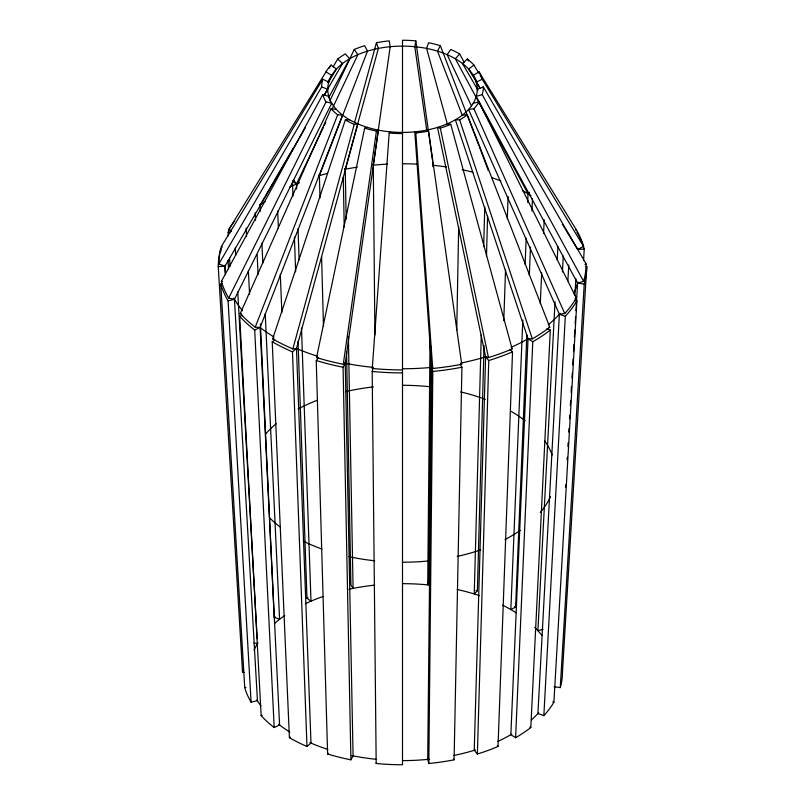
<?xml version="1.0" encoding="UTF-8"?>
<svg xmlns="http://www.w3.org/2000/svg" width="805" height="805" viewBox="0 0 805 805"><rect width="100%" height="100%" fill="white"/><g stroke="black" fill="none" stroke-linecap="round" stroke-linejoin="round"><path stroke-width="1.21" d="M430.091 335.041L427.717 584.873L428.824 581.311L431.057 346.472M432.768 166.605L432.677 162.057M460.299 364.273L461.919 367.221L454.09 759.819A159.954 92.354 0 0 1 428.824 763.492L432.818 371.457L431.711 367.362L414.796 131.839L415.803 132.946L432.718 368.469A183.61 106.008 0 0 0 461.718 364.252L428.572 131.084L426.61 130.118M456.747 330.171L458.679 226.628M481.279 335.031L474.236 593.959L477.385 590.8L484.047 345.566M483.684 246.652L484.761 206.815M486.492 255.94L487.568 216.102M477.385 754.003L488.756 360.529L485.606 356.836L437.497 127.401L440.335 128.156A80.832 46.67 0 0 0 450.77 124.342L512.141 348.937A183.61 106.008 0 0 1 488.454 357.581L485.606 356.836L474.236 750.31L477.385 754.003A159.954 92.354 0 0 0 498.023 746.477L512.523 351.855L510.018 349.742M503.769 320.611L505.54 269.705M507.311 218.809L508.086 196.46M522.817 320.008L510.853 609.576L515.603 607.101L526.852 334.86M525.122 264.322L526.188 238.34M527.678 202.447L528.03 193.794L455.358 58.755L459.655 53.915A80.832 46.67 0 0 0 450.77 49.487L447.137 54.649L471.589 106.21M529.308 275.461L530.485 247.004M531.964 211.111L532.477 198.734M511.135 347.327A177.533 102.497 0 0 0 528.03 338.744L532.326 338.865A183.61 106.008 0 0 0 549.775 327.212L467.333 114.783A80.832 46.67 0 0 1 459.655 119.915L455.358 119.784L528.03 338.744L510.853 734.693L515.603 737.702A159.954 92.354 0 0 0 530.807 727.549L550.288 330.06L546.917 328.44M515.603 737.702L532.779 341.753A184.244 106.371 0 0 0 550.288 330.06M540.256 303.686L541.705 272.865M543.566 233.41L544.2 219.856M555.027 301.754L537.911 630.717L543.103 629.359M557.201 260.015L557.905 246.511M562.433 271.969L563.269 256.01M565.311 316.335L559.374 314.242L564.748 313.537A183.61 106.008 0 0 0 576.3 298.102L479.005 101.963A80.832 46.67 0 0 1 473.924 108.766L468.55 109.47L559.374 314.242L537.911 713.552L543.848 715.635L565.311 316.335A184.244 106.371 0 0 0 576.903 300.839L574.518 300.275M567.877 280.844L568.763 264.966M543.848 715.635A159.954 92.354 0 0 0 553.91 702.181L576.903 300.839M574.901 295.556L575.897 278.55M565.482 487.317L565.633 484.912M567.123 459.685L567.273 457.29M567.907 446.473L568.129 442.871M568.763 432.064L568.984 428.461M569.548 418.852L569.769 415.249M570.332 405.64L570.624 400.84M571.117 392.427L571.48 386.42M571.973 378.018L572.264 373.208M572.758 364.806L573.12 358.799M573.542 351.594L573.975 344.389M574.398 337.174L574.83 329.97M575.183 323.962L575.615 316.757M575.967 310.75L577.608 283.129L476.228 96.369L482.225 94.598A80.832 46.67 0 0 0 483.332 86.92L477.254 89.264A74.754 43.158 0 0 1 365.128 126.647A74.754 43.158 0 0 1 365.128 51.892A74.754 43.158 0 0 1 477.254 89.264M583.595 259.965L584.239 249.027A184.244 106.371 0 0 0 576.903 232.222M554.061 686.746L560.27 687.601L584.239 284.034A184.244 106.371 0 0 0 586.744 266.536L585.487 266.485M560.27 687.601A159.954 92.354 0 0 0 562.454 672.396L586.744 266.536M402.5 369.918A183.61 106.008 0 0 1 372.282 368.469L389.197 132.946L390.204 131.839M367.503 127.401L364.665 128.156L316.546 357.581A183.61 106.008 0 0 0 343.282 364.252L376.428 131.084L378.39 130.118L345.244 363.286L353.083 755.875L350.91 759.819A159.954 92.354 0 0 1 327.615 754.003L316.244 360.529L318.609 357.762M375.402 150.354L373.289 165.166L374.909 335.041M375.573 149.126L390.204 46.7L389.197 40.884A80.832 46.67 0 0 0 376.428 42.745L354.532 122.571M373.148 367.875L372.182 371.457L376.177 763.492A159.954 92.354 0 0 0 402.5 764.75L402.5 40.25A80.832 46.67 0 0 1 415.803 40.884L414.796 46.7L426.781 130.611M432.526 160.437L415.803 40.884M376.177 763.492L376.388 762.727M349.642 119.784L345.345 119.915L272.674 338.865A183.61 106.008 0 0 0 292.859 348.937L354.23 124.342L357.863 123.89L296.482 348.474L310.992 743.096L306.977 746.477A159.954 92.354 0 0 1 289.398 737.702L272.221 341.753L274.887 340.052M346.18 219.141L345.244 169.241L378.39 48.421L376.428 42.745M255.225 327.212L337.667 114.783A80.832 46.67 0 0 1 331.076 108.766L240.252 313.537A183.61 106.008 0 0 0 255.225 327.212L260.106 327.474L342.538 115.045L337.667 114.783M329.778 101.038L354.23 49.487A80.832 46.67 0 0 1 364.665 45.684L367.503 51.138L319.394 175.691L319.998 198.1M319.022 136.538L296.482 184.053L296.663 189.014M319.505 135.522L323.338 127.442M324.294 125.419L325.733 122.38M331.972 109.239L357.863 54.649L354.23 49.487M228.701 298.102L325.995 101.963A80.832 46.67 0 0 1 322.775 94.598L221.395 281.358A183.61 106.008 0 0 0 228.701 298.102L234.456 299.319L257.449 700.662L251.09 702.181A159.954 92.354 0 0 1 244.73 687.601L220.761 284.034L222.422 283.813M447.328 123.94L426.61 48.421L428.572 42.745A80.832 46.67 0 0 1 440.335 45.684L437.497 51.138L462.412 115.638M488.273 170.58L479.438 146.882M328.631 97.787L349.642 58.755L345.345 53.915A80.832 46.67 0 0 0 337.667 59.047L333.089 66.916M350.91 759.819L343.081 367.221L345.244 363.286L343.282 364.252M225.481 274.716L224.967 266.264L218.89 263.909L321.668 86.92A80.832 46.67 0 0 1 322.775 79.232L328.772 82.17M302.056 133.519L224.967 266.264L218.256 266.536L242.547 672.396L244.227 672.336M302.64 132.513L305.558 127.482M324.244 95.302L327.746 89.264L321.668 86.92M260.669 204.078L264.684 197.195M265.258 196.209L270.41 187.364M270.983 186.378L280.14 170.65M280.714 169.664L285.866 160.819M286.439 159.833L291.018 151.974M291.591 150.988L293.302 148.04M324.224 94.96L342.538 63.494L337.667 59.047M218.89 263.909A183.61 106.008 0 0 1 221.395 246.471L322.775 79.232M329.185 68.173L331.076 65.074L336.45 69.069L328.249 82.533M231.578 231.468L228.701 229.727L325.995 71.866A80.832 46.67 0 0 1 331.076 65.074M327.484 82.261L331.741 75.348L325.995 71.866M327.615 754.003L328.209 753.309M529.378 192.274L528.03 193.794L529.217 193.17M372.282 368.469L373.097 367.573M478.965 73.356L473.924 65.074A80.832 46.67 0 0 0 467.333 59.047L462.462 63.494L477.918 90.039M306.977 746.477L292.477 351.855L296.482 348.474L292.859 348.937M473.924 65.074L468.55 69.069L479.277 86.678M289.398 737.702L290.283 737.139M564.939 228.489L577.608 249.399L583.605 246.471A183.61 106.008 0 0 0 576.3 229.727L479.005 71.866L473.26 75.348L476.298 80.279M575.575 230.16L576.3 229.727M583.605 246.471L482.225 79.232L476.228 82.17L480.032 88.439M274.193 727.549L254.712 330.06L260.106 327.474L279.587 724.963L274.193 727.549A159.954 92.354 0 0 1 261.152 715.635L239.689 316.335L242.657 315.288M584.973 264.352L586.11 263.909L483.332 86.92M261.152 715.635L262.269 715.243M586.11 263.909A183.61 106.008 0 0 1 583.605 281.358L577.608 283.129L584.239 284.034M316.546 357.581L317.613 357.299M251.09 702.181L228.097 300.839L234.456 299.319L331.741 103.191L325.995 101.963M473.26 103.191L479.005 101.963M575.223 298.333L576.3 298.102M244.73 687.601L245.968 687.43M584.239 249.027L577.608 249.399A177.533 102.497 0 0 0 577.306 248.373M462.462 115.045L467.333 114.783M548.557 327.283L549.775 327.212M272.674 338.865L274.012 338.825M218.256 266.536A184.244 106.371 0 0 1 220.761 249.027L221.174 249.047M447.137 123.89L450.77 124.342M511.467 348.857L512.141 348.937M331.076 108.766L336.45 109.47M240.252 313.537L241.258 313.668M228.298 235.885L228.097 232.222L230.482 232.595M253.877 643.044L257.449 643.598M552.713 701.9L553.91 702.181M322.775 94.598L328.772 96.369M221.395 281.358L222.522 281.69M259.763 204.933L260.106 205.054A177.533 102.497 0 0 1 265.268 201.24M260.397 323.831L274.193 617.254L279.587 619.297L265.207 313.548M529.791 727.066L530.807 727.549M221.395 246.471L222.522 247.014M460.863 363.83L461.718 364.252M528.03 338.744L532.779 341.753M292.718 181.387L296.482 184.053L293.533 179.847M298.041 341.35L306.977 598.326L310.992 601.174L301.493 328.058M497.269 745.843L498.023 746.477M259.794 204.782L260.387 211.222M318.8 175.098L319.394 175.691L319.032 175.007M432.718 368.469L431.711 367.362L427.717 759.397L428.824 763.492M344.973 168.819L345.244 169.241A177.533 102.497 0 0 1 357.37 167.138M480.233 75.428L482.125 78.538M562.403 224.313L564.305 227.453M467.333 59.047L468.48 61.019M453.678 759.075L454.09 759.819M482.225 94.598L583.605 281.358M459.655 53.915L464.193 62.357M473.924 108.766L564.748 313.537M440.335 45.684L473.421 131.316M473.843 132.423L479.005 145.775M345.003 168.537L345.244 169.241M459.655 119.915L532.326 338.865M373.148 164.723L373.097 164.079M440.335 128.156L488.454 357.581M228.036 260.327L228.529 268.84M220.761 249.027L220.902 251.462M235.281 247.86L235.684 255.195M237.747 291.833L257.177 638.717M229.536 257.872L230.009 266.425M246.139 228.097L246.582 236.69M248.373 271.064L249.59 294.389M261.897 243.271L262.822 263.004M255.175 212.872L255.527 220.268M257.147 254.793L258.073 274.515M277.685 211.111L278.399 228.439M280.291 274.223L281.871 312.582M298.041 228.741L299.118 259.774M292.99 196.108L292.477 181.206A184.244 106.371 0 0 1 293.855 180.622M294.419 237.073L295.626 271.828M321.587 256.604L323.489 326.317M348.364 336.399L353.083 588.395L350.91 584.983L346.553 351.715M343.282 177.07L344.218 226.97M550.519 496.675A153.232 88.47 0 0 1 540.336 512.433M520.332 530.334A153.232 88.47 0 0 1 504.896 539.592M480.696 549.865A153.232 88.47 0 0 1 457.19 556.416M430.303 560.773A153.232 88.47 0 0 1 402.5 562.242M374.697 560.773A153.232 88.47 0 0 1 348.947 556.668M321.97 549.04A153.232 88.47 0 0 1 303.193 541.151M279.828 526.792A153.232 88.47 0 0 1 269.534 517.746M265.469 434.177A153.232 88.47 0 0 1 276.185 423.692M298.081 409.021A153.232 88.47 0 0 1 317.371 400.216M345.546 391.643A153.232 88.47 0 0 1 373.5 386.903M402.5 385.303A153.232 88.47 0 0 1 431.5 386.903M460.581 391.904A153.232 88.47 0 0 1 485.345 399.35M510.853 411.214A153.232 88.47 0 0 1 525.172 420.753M544.764 440.899A153.232 88.47 0 0 1 552.23 454.966M428.572 131.084A80.832 46.67 0 0 1 415.803 132.946M402.5 133.58A80.832 46.67 0 0 1 389.197 132.946M376.428 131.084A80.832 46.67 0 0 1 364.665 128.156M354.23 124.342A80.832 46.67 0 0 1 345.345 119.915M479.005 71.866A80.832 46.67 0 0 1 482.225 79.232M228.701 229.727A183.61 106.008 0 0 1 234.728 220.842M577.91 282.052A177.533 102.497 0 0 1 573.824 293.131M560.189 313.346A177.533 102.497 0 0 1 548.326 324.717M486.472 356.575A177.533 102.497 0 0 1 460.963 363.045M432.768 367.261A177.533 102.497 0 0 1 402.5 368.76M373.48 367.382A177.533 102.497 0 0 1 344.037 363.045M317.422 356.223A177.533 102.497 0 0 1 296.109 348.313M274.012 336.993A177.533 102.497 0 0 1 260.377 327.685M242.547 310.73A177.533 102.497 0 0 1 233.772 298.132M225.42 273.579A177.533 102.497 0 0 1 224.977 265.207M289.468 187.233A177.533 102.497 0 0 1 299.52 182.775M318.528 175.953A177.533 102.497 0 0 1 327.605 173.337M373.48 165.146A177.533 102.497 0 0 1 387.537 164.129M402.5 163.767A177.533 102.497 0 0 1 417.463 164.129M432.768 165.267A177.533 102.497 0 0 1 446.403 166.957M462.161 169.734A177.533 102.497 0 0 1 472.907 172.169M491.996 177.744A177.533 102.497 0 0 1 500.841 180.934M522.958 190.976A177.533 102.497 0 0 1 530.988 195.535M538.706 712.677A153.232 88.47 0 0 1 531.411 719.962M511.829 734.12A153.232 88.47 0 0 1 497.581 741.516M475.524 749.908A153.232 88.47 0 0 1 453.768 755.503M429.256 759.246A153.232 88.47 0 0 1 402.5 760.604M375.895 759.256A153.232 88.47 0 0 1 351.644 755.583M327.866 749.395A153.232 88.47 0 0 1 309.875 742.613M289.82 732.087A153.232 88.47 0 0 1 278.721 724.289M260.931 705.985A153.232 88.47 0 0 1 256.956 699.807M254.028 650.249A153.232 88.47 0 0 1 257.952 642.772M274.445 623.543A153.232 88.47 0 0 1 284.759 615.513M305.286 603.74A153.232 88.47 0 0 1 323.137 596.455M348.947 589.24A153.232 88.47 0 0 1 374.697 585.134M402.5 583.665A153.232 88.47 0 0 1 430.303 585.134M457.19 589.491A153.232 88.47 0 0 1 479.508 595.65M502.692 605.199A153.232 88.47 0 0 1 516.236 612.846M534.681 627.377A153.232 88.47 0 0 1 541.886 635.376M512.523 351.855A184.244 106.371 0 0 1 488.756 360.529M461.919 367.221A184.244 106.371 0 0 1 432.818 371.457M402.5 372.906A184.244 106.371 0 0 1 372.182 371.457M343.081 367.221A184.244 106.371 0 0 1 316.244 360.529M292.477 351.855A184.244 106.371 0 0 1 272.221 341.753M254.712 330.06A184.244 106.371 0 0 1 239.689 316.335M228.097 300.839A184.244 106.371 0 0 1 220.761 284.034M228.097 232.222A184.244 106.371 0 0 1 229.968 229.204M242.547 672.396A159.954 92.354 0 0 1 242.677 668.573M274.193 617.254A159.954 92.354 0 0 1 275.089 616.57M306.977 598.326A159.954 92.354 0 0 1 308.184 597.813M475.997 590.377A159.954 92.354 0 0 1 477.385 590.8M514.596 606.527A159.954 92.354 0 0 1 515.603 607.101"/></g></svg>
